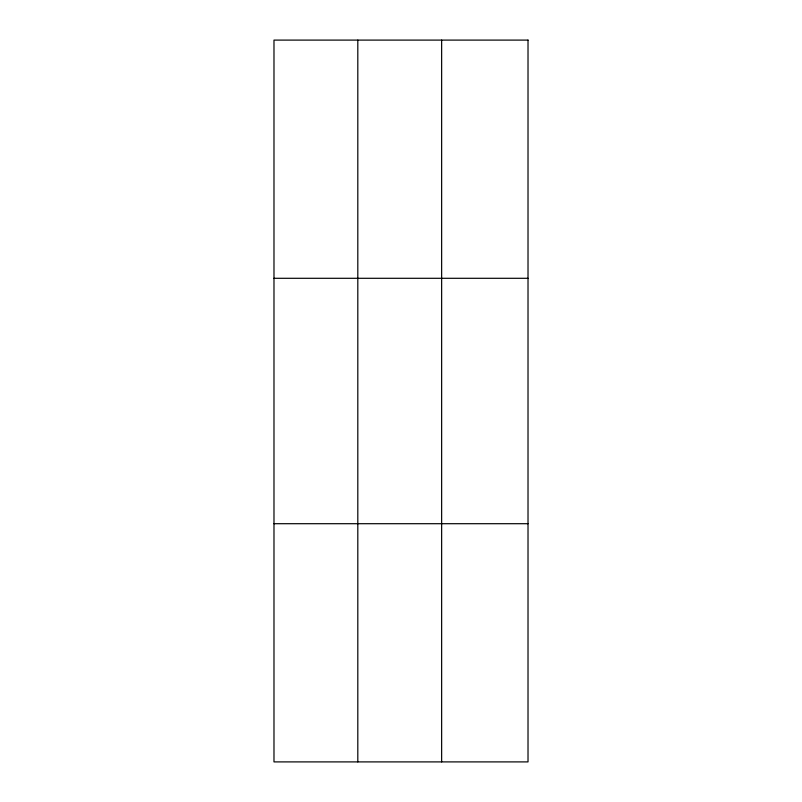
<?xml version="1.0" encoding="UTF-8"?>
<svg xmlns="http://www.w3.org/2000/svg" width="802" height="802" viewBox="0 0 802 802"><rect width="100%" height="100%" fill="white"/><g stroke="black" fill="none" stroke-linecap="round" stroke-linejoin="round"><path stroke-width="1.2" d="M357.812 40.1L357.812 761.9M441.641 40.1L441.641 761.9M273.983 278.294L528.017 278.294M273.983 523.706L528.017 523.706M528.017 40.1L528.017 761.9L273.983 761.9L273.983 40.1L528.017 40.1"/></g></svg>
